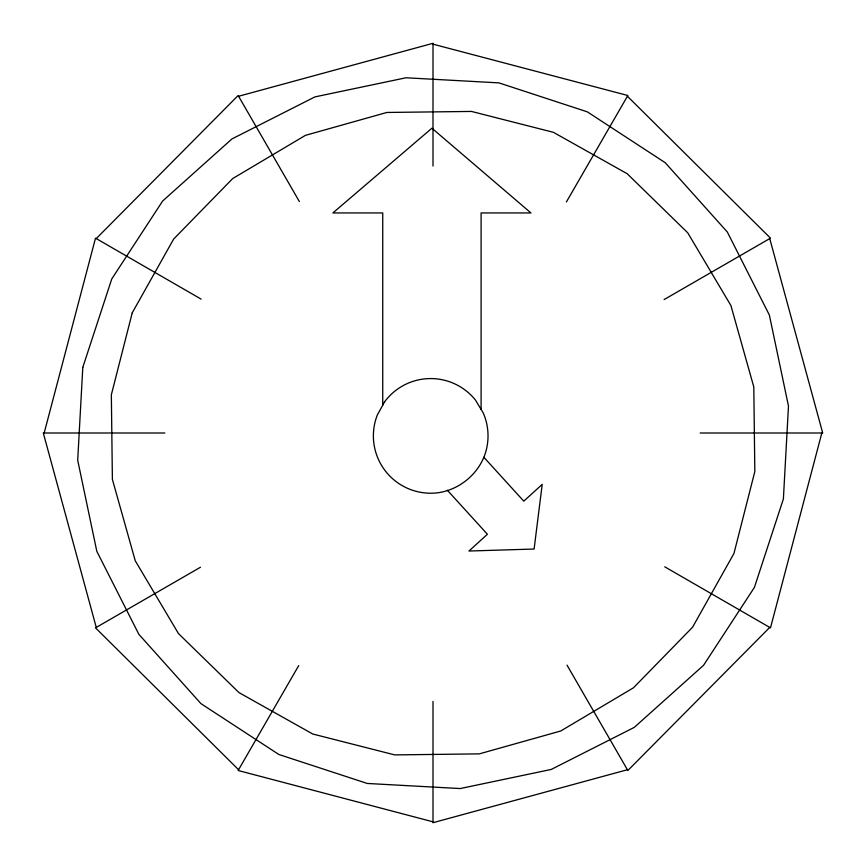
<?xml version="1.0" encoding="UTF-8"?>
<svg xmlns="http://www.w3.org/2000/svg" width="866" height="866" viewBox="0 0 866 866"><rect width="100%" height="100%" fill="white"/><g stroke="black" fill="none" stroke-linecap="round" stroke-linejoin="round"><path stroke-width="1.3" d="M44.177 433L95.509 238.15L201.129 299.127M821.823 433L770.491 627.85L664.752 566.808M298.727 665.575L238.15 770.491L433 821.823M566.396 201.951L627.85 95.509L433 44.177M96.267 238.583L238.15 95.509L299.355 201.518M769.733 627.417L627.85 770.491L567.024 665.142M200.501 567.23L95.509 627.85L238.583 769.733M664.125 299.56L770.491 238.15L627.417 96.267M238.583 96.267L433 43.3L433 166.055M627.417 769.733L433 822.7L433 701.395M164.832 433L43.3 433L96.267 627.417M700.183 433L822.7 433L769.733 238.583M483.834 457.259L523.778 501.154L542.213 484.386L534.106 549.033L468.971 551.025L487.406 534.257L447.365 490.243M481.095 409.412L481.095 212.939L530.945 212.939L431.918 128.211L332.89 212.939L382.74 212.939L382.74 405.18M82.8 367.357L77.702 460.257L96.819 551.317L138.863 634.323L200.944 703.625L278.863 754.492L367.281 783.459L460.182 788.558L551.241 769.441L634.248 727.397L703.549 665.305L754.416 587.397L783.384 498.978L788.482 406.078L769.354 315.018L727.321 232.012L665.229 162.711L587.321 111.844L498.903 82.876L405.992 77.778L314.932 96.895L231.926 138.939L162.635 201.031L111.768 278.939L82.8 367.357M132.238 312.832L111.346 394.799L112.385 479.374L135.269 560.811L178.45 633.544L238.994 692.616L312.756 734.011L394.723 754.903L479.299 753.875L560.735 730.991L633.457 687.799L692.54 627.265L733.935 553.504L754.827 471.537L753.799 386.961L730.904 305.525L687.723 232.792L627.19 173.72L553.428 132.325L471.461 111.433L386.875 112.461L305.449 135.345L232.716 178.537L173.644 239.07L132.238 312.832M384.591 401.824L377.349 414.922A57.329 57.329 0 0 0 439.214 492.581C459.121 489.258 476.343 475.531 484.051 456.869A57.329 57.329 0 0 0 483.26 413.006L475.542 400.179A57.329 57.329 0 0 0 384.591 401.824"/></g></svg>
